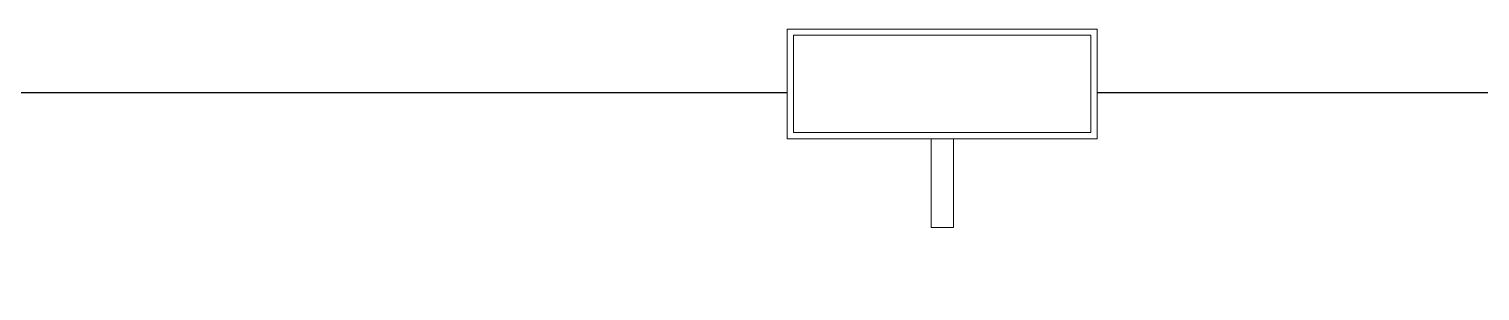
# Model space of a CAD drawing. Header units: millimetres. Extents: x 2562 to 7288, y 778 to 5635.
# Drawn here: x 5098.2 to 5215.3, y 2071.7 to 2092.8 of the extents above; entities that cross this region are included whole.
import ezdxf

# ---------------------------------------------------------------- set-up
doc = ezdxf.new("R2010")
doc.units = ezdxf.units.MM
doc.set_wipeout_variables(frame=1)
doc.layers.add('0-gnl-gor1', color=1, linetype='Continuous')
doc.layers.add('ONOFF_LI-03', color=7, linetype='Continuous', lineweight=0, true_color=0x007a00)

msp = doc.modelspace()

# ---------------------------------------------------------------- linework, layer by layer
at = {"layer": '0-gnl-gor1', "linetype": 'Continuous'}
msp.add_lwpolyline([(5356.71, 1980.69), (5356.71, 2028.69, 0.414213), (5297.71, 2087.69), (4837.01, 2087.69, 0.41427), (4778.01, 2028.68), (4778.07, 1681.28, 0.414158), (4837.07, 1622.29), (5166.82, 1622.29, 0.414214), (5225.82, 1681.29), (5225.82, 1727.29, 0.414214), (5224.82, 1728.29), (5185.82, 1728.29, 0.414214), (5184.82, 1727.29), (5184.82, 1681.29, -0.414214), (5166.82, 1663.29), (4837.07, 1663.29, -0.414158), (4819.07, 1681.29), (4819.01, 2028.69, -0.41427), (4837.01, 2046.69), (5297.71, 2046.69, -0.414213), (5315.71, 2028.69), (5315.71, 1981.69, 0.414214), (5316.71, 1980.69), (5356.71, 1980.69)], format="xyb", dxfattribs=at)

# ---------------------------------------------------------------- next in the draw order: wipeouts: each hides what was drawn before it
msp.add_wipeout([(5175.88, 2071.84), (5167.88, 2071.84), (5167.88, 2081.84), (5167.88, 2083.98), (5170.98, 2083.98), (5159.38, 2083.98), (5159.38, 2092.82), (5184.38, 2092.82), (5184.38, 2083.98), (5172.78, 2083.98), (5175.88, 2083.98), (5175.88, 2081.84)]).dxf.layer = 'ONOFF_LI-03'

# ---------------------------------------------------------------- next in the draw order: linework, layer by layer
at = {"layer": 'ONOFF_LI-03', "ltscale": 3}
for points in [[(5159.38, 2092.82), (5184.38, 2092.82), (5184.38, 2083.98), (5159.38, 2083.98)], [(5159.88, 2092.32), (5183.88, 2092.32), (5183.88, 2084.48), (5159.88, 2084.48)]]:
    msp.add_lwpolyline(points, close=True, dxfattribs=at)
for points in [[(5170.98, 2083.98), (5170.98, 2076.84)], [(5172.78, 2083.98), (5172.78, 2076.84)], [(5172.78, 2076.84), (5170.98, 2076.84)]]:
    msp.add_lwpolyline(points, dxfattribs=at)

doc.saveas('drawing.dxf')
